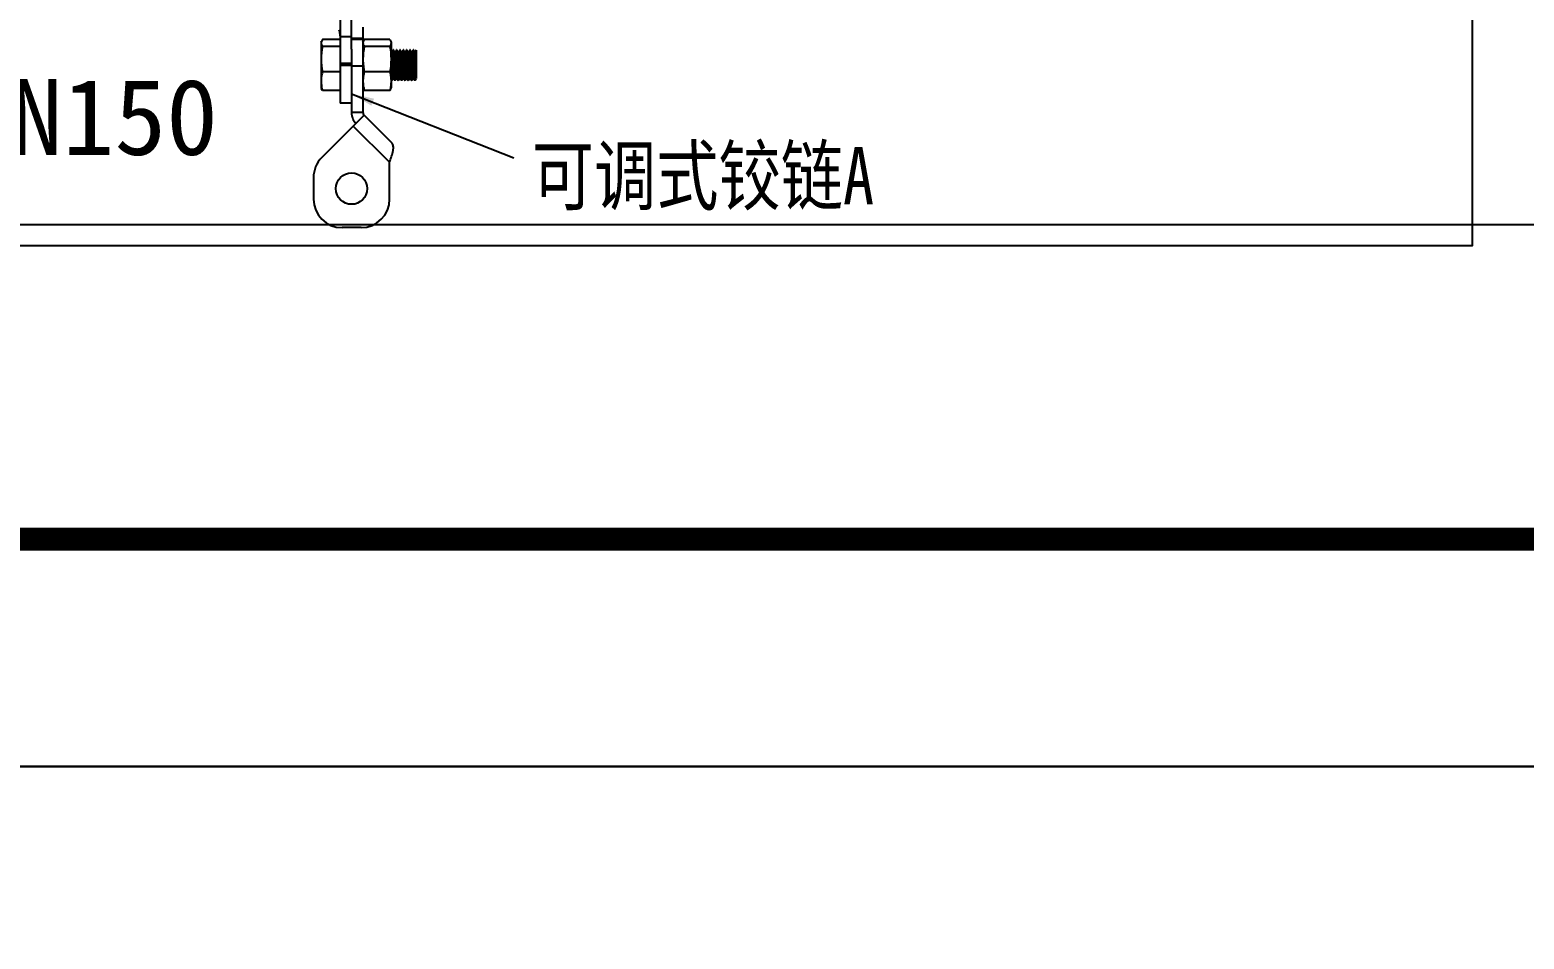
# Model space of a CAD drawing. Extents: x 1036631 to 1215829, y 649019 to 896649.
# Drawn here: x 1140372 to 1146943, y 782659 to 786659 of the extents above; entities that cross this region are included whole.
import ezdxf

# ---------------------------------------------------------------- set-up
doc = ezdxf.new("R2010")
doc.units = 0
doc.header["$LTSCALE"] = 1000
doc.header["$MEASUREMENT"] = 0
for name, color, linetype in [('bz', 2, 'Continuous'), ('DIM_SYMB', 3, 'Continuous'), ('PUB_TITLE', 4, 'Continuous'), ('TWT_TITLE', 7, 'Continuous')]:
    doc.layers.add(name, color=color, linetype=linetype)
doc.styles.add('HZ', font='txt.shx', dxfattribs={"bigfont": 'hztxt.shx'})
doc.styles.get("Standard").update_dxf_attribs({"font": 'gbenor.shx', "bigfont": 'gbcbig.shx'})
doc.dimstyles.get("Standard").update_dxf_attribs({"dimscale": 100, "dimtxt": 3.5, "dimasz": 1, "dimexe": 2.5, "dimexo": 3, "dimgap": 1.5, "dimtad": 1, "dimdec": 0, "dimzin": 0, "dimdsep": 46, "dimtxsty": 'Standard', "dimblk": 'ARCHTICK', "dimcen": 0.09, "dimadec": 0, "dimazin": 0, "dimtfac": 1, "dimtdec": 0, "dimtix": 1, "dimtmove": 2, "dimatfit": 3, "dimfxl": 1, "dimtolj": 1, "dimtzin": 0, "dimarcsym": 0})

# ---------------------------------------------------------------- blocks, each defined once
blk = doc.blocks.new('gfhhrryyfd')
at = {"linetype": 'Continuous'}
for p, q in [((3694999.2, -1762856.6), (3694999.2, -1763293.6)), ((3695049.4, -1763055.6), (3695049.4, -1762856.6)), ((3695099.6, -1762959.1), (3695099.6, -1763335.4)), ((3694915.6, -1763026), (3694916.9, -1763022.3)), ((3694915.6, -1763026), (3694915.6, -1763226.7)), ((3694999.2, -1763014.4), (3694921.2, -1763014.4)), ((3694999.2, -1763044.4), (3694921.2, -1763044.4)), ((3694999.2, -1763000.8), (3695049.4, -1763000.8)), ((3695049.4, -1763008.1), (3695099.6, -1763008.1)), ((3695099.6, -1763013.2), (3695049.4, -1763013.2)), ((3695099.6, -1763026), (3695100.9, -1763022.3)), ((3695217.7, -1763014.4), (3695105.2, -1763014.4)), ((3695217.7, -1763044.4), (3695105.2, -1763044.4)), ((3695222, -1763022.3), (3695223.3, -1763026)), ((3695223.3, -1763026), (3695223.3, -1763226.7)), ((3695049.4, -1763055.6), (3695049.4, -1763335.4)), ((3695224, -1763067.5), (3695223.3, -1763066.3)), ((3695227.5, -1763067.4), (3695224, -1763067.4)), ((3695232, -1763059.6), (3695227.5, -1763067.3)), ((3695232, -1763059.6), (3695232.1, -1763059.4)), ((3695234, -1763059.4), (3695232.1, -1763059.4)), ((3695234.1, -1763059.6), (3695234, -1763059.4)), ((3695238.6, -1763067.4), (3695234.1, -1763059.6)), ((3695242.2, -1763067.4), (3695238.6, -1763067.4)), ((3695238.7, -1763067.5), (3695238.6, -1763067.4)), ((3695246.6, -1763059.6), (3695242.1, -1763067.3)), ((3695246.6, -1763059.6), (3695246.8, -1763059.4)), ((3695248.6, -1763059.4), (3695246.8, -1763059.4)), ((3695248.7, -1763059.6), (3695248.6, -1763059.4)), ((3695253.2, -1763067.4), (3695248.7, -1763059.6)), ((3695256.8, -1763067.4), (3695253.2, -1763067.4)), ((3695253.3, -1763067.5), (3695253.2, -1763067.4)), ((3695261.3, -1763059.6), (3695256.8, -1763067.3)), ((3695261.3, -1763059.6), (3695261.4, -1763059.4)), ((3695263.2, -1763059.4), (3695261.4, -1763059.4)), ((3695263.4, -1763059.6), (3695263.2, -1763059.4)), ((3695267.9, -1763067.4), (3695263.4, -1763059.6)), ((3695271.5, -1763067.4), (3695267.9, -1763067.4)), ((3695268, -1763067.5), (3695267.9, -1763067.4)), ((3695275.9, -1763059.6), (3695271.4, -1763067.3)), ((3695275.9, -1763059.6), (3695276, -1763059.4)), ((3695277.9, -1763059.4), (3695276, -1763059.4)), ((3695278, -1763059.6), (3695277.9, -1763059.4)), ((3695282.5, -1763067.4), (3695278, -1763059.6)), ((3695286.1, -1763067.4), (3695282.5, -1763067.4)), ((3695282.6, -1763067.5), (3695282.5, -1763067.4)), ((3695290.5, -1763059.6), (3695286, -1763067.3)), ((3695290.5, -1763059.6), (3695290.7, -1763059.4)), ((3695292.5, -1763059.4), (3695290.7, -1763059.4)), ((3695292.6, -1763059.6), (3695292.5, -1763059.4)), ((3695297.2, -1763067.4), (3695292.6, -1763059.6)), ((3695300.7, -1763067.4), (3695297.2, -1763067.4)), ((3695297.2, -1763067.5), (3695297.2, -1763067.4)), ((3695305.2, -1763059.6), (3695300.7, -1763067.3)), ((3695305.2, -1763059.6), (3695305.3, -1763059.4)), ((3695307.1, -1763059.4), (3695305.3, -1763059.4)), ((3695307.3, -1763059.6), (3695307.1, -1763059.4)), ((3695311.8, -1763067.4), (3695307.3, -1763059.6)), ((3695315.4, -1763067.4), (3695311.8, -1763067.4)), ((3695311.9, -1763067.5), (3695311.8, -1763067.4)), ((3695319.8, -1763059.6), (3695315.3, -1763067.3)), ((3695319.8, -1763059.6), (3695320, -1763059.4)), ((3695321.8, -1763059.4), (3695320, -1763059.4)), ((3695321.9, -1763059.6), (3695321.8, -1763059.4)), ((3695326.4, -1763067.4), (3695321.9, -1763059.6)), ((3695330, -1763067.4), (3695326.4, -1763067.4)), ((3695326.5, -1763067.5), (3695326.4, -1763067.4)), ((3695333.7, -1763060.8), (3695329.9, -1763067.3)), ((3695333.7, -1763060.8), (3695333.7, -1763185.3)), ((3694999.2, -1763156.3), (3694921.2, -1763156.3)), ((3695049.4, -1763119), (3694999.2, -1763119)), ((3694999.2, -1763126.3), (3695049.4, -1763126.3)), ((3695099.6, -1763131.5), (3695049.4, -1763131.5)), ((3695217.7, -1763156.3), (3695105.2, -1763156.3)), ((3694915.6, -1763226.7), (3694916.9, -1763230.4)), ((3694999.2, -1763238.3), (3694921.2, -1763238.3)), ((3695099.6, -1763226.7), (3695100.9, -1763230.4)), ((3695217.7, -1763238.3), (3695105.2, -1763238.3)), ((3695222, -1763230.4), (3695223.3, -1763226.7)), ((3695223.3, -1763190.8), (3695224.7, -1763193.1)), ((3695224.7, -1763193.1), (3695224.8, -1763193.3)), ((3695226.6, -1763193.3), (3695224.8, -1763193.3)), ((3695226.8, -1763193.1), (3695226.6, -1763193.3)), ((3695226.8, -1763193.1), (3695231.3, -1763185.3)), ((3695231.2, -1763185.3), (3695234.8, -1763185.3)), ((3695234.7, -1763185.2), (3695234.8, -1763185.3)), ((3695234.8, -1763185.3), (3695239.3, -1763193.1)), ((3695239.3, -1763193.1), (3695239.5, -1763193.3)), ((3695241.3, -1763193.3), (3695239.5, -1763193.3)), ((3695241.4, -1763193.1), (3695241.3, -1763193.3)), ((3695241.4, -1763193.1), (3695245.9, -1763185.3)), ((3695245.8, -1763185.3), (3695249.4, -1763185.3)), ((3695249.3, -1763185.2), (3695249.4, -1763185.3)), ((3695249.4, -1763185.3), (3695253.9, -1763193.1)), ((3695253.9, -1763193.1), (3695254.1, -1763193.3)), ((3695255.9, -1763193.3), (3695254.1, -1763193.3)), ((3695256.1, -1763193.1), (3695255.9, -1763193.3)), ((3695256.1, -1763193.1), (3695260.5, -1763185.3)), ((3695260.5, -1763185.3), (3695264.1, -1763185.3)), ((3695264, -1763185.2), (3695264.1, -1763185.3)), ((3695264.1, -1763185.3), (3695268.6, -1763193.1)), ((3695268.6, -1763193.1), (3695268.7, -1763193.3)), ((3695270.6, -1763193.3), (3695268.7, -1763193.3)), ((3695270.7, -1763193.1), (3695270.6, -1763193.3)), ((3695270.7, -1763193.1), (3695275.2, -1763185.3)), ((3695275.1, -1763185.3), (3695278.7, -1763185.3)), ((3695278.6, -1763185.2), (3695278.7, -1763185.3)), ((3695278.7, -1763185.3), (3695283.2, -1763193.1)), ((3695283.2, -1763193.1), (3695283.4, -1763193.3)), ((3695285.2, -1763193.3), (3695283.4, -1763193.3)), ((3695285.3, -1763193.1), (3695285.2, -1763193.3)), ((3695285.3, -1763193.1), (3695289.8, -1763185.3)), ((3695289.8, -1763185.3), (3695293.3, -1763185.3)), ((3695293.3, -1763185.2), (3695293.3, -1763185.3)), ((3695293.3, -1763185.3), (3695297.9, -1763193.1)), ((3695297.9, -1763193.1), (3695298, -1763193.3)), ((3695299.8, -1763193.3), (3695298, -1763193.3)), ((3695300, -1763193.1), (3695299.8, -1763193.3)), ((3695300, -1763193.1), (3695304.4, -1763185.3)), ((3695304.4, -1763185.3), (3695308, -1763185.3)), ((3695307.9, -1763185.2), (3695308, -1763185.3)), ((3695308, -1763185.3), (3695312.5, -1763193.1)), ((3695312.5, -1763193.1), (3695312.6, -1763193.3)), ((3695314.5, -1763193.3), (3695312.6, -1763193.3)), ((3695314.6, -1763193.1), (3695314.5, -1763193.3)), ((3695314.6, -1763193.1), (3695319.1, -1763185.3)), ((3695319, -1763185.3), (3695322.6, -1763185.3)), ((3695322.5, -1763185.2), (3695322.4, -1763184.9)), ((3695322.5, -1763185.2), (3695322.6, -1763185.3)), ((3695322.6, -1763185.3), (3695327.1, -1763193.1)), ((3695327.3, -1763193.3), (3695327.1, -1763193.1)), ((3695329.1, -1763193.3), (3695327.3, -1763193.3)), ((3695329.1, -1763193.3), (3695329.2, -1763193.1)), ((3695329.2, -1763193.1), (3695333.7, -1763185.3)), ((3695333.7, -1763185.3), (3695333.7, -1763185.3)), ((3695049.4, -1763293.6), (3694999.2, -1763293.6)), ((3695104.5, -1763347.3), (3694918.9, -1763532.9)), ((3695099.6, -1763335.4), (3695049.4, -1763335.4)), ((3695227.6, -1763470.5), (3695104.5, -1763347.3)), ((3695216.7, -1763554.1), (3695057.1, -1763394.6)), ((3695216.7, -1763716), (3695216.7, -1763554.1)), ((3694882.1, -1763621.6), (3694882.1, -1763716)), ((3695091.2, -1763841.4), (3695007.6, -1763841.4))]:
    blk.add_line(p, q, dxfattribs=at)
blk.add_circle((3695049.4, -1763670), 69, dxfattribs=at)
for centre, radius, start, end in [((3695116.3, -1763335.4), 66.9, 180, 225), ((3695116.3, -1763335.4), 16.7, 180, 225), ((3695007.6, -1763621.6), 125.5, 135, 180), ((3695007.6, -1763716), 125.5, 180, 270), ((3695091.2, -1763716), 125.5, 270, 0)]:
    blk.add_arc(centre, radius, start, end, dxfattribs=at)
for points, knots in [([(3694999.2, -1762997.9), (3694999.2, -1762995.6), (3694998.8, -1762986.6), (3694996.7, -1762977.7), (3694994.3, -1762971.4)], [0, 0, 0, 0, 0.253333, 1, 1, 1, 1]), ([(3694916.8, -1763022.4), (3694916.6, -1763023), (3694915.9, -1763025.3), (3694915.6, -1763027.6), (3694915.6, -1763029.4)], [0, 0, 0, 0, 0.256979, 1, 1, 1, 1]), ([(3694915.6, -1763029.4), (3694915.6, -1763032), (3694916.8, -1763037.4), (3694919.6, -1763042.1), (3694921.2, -1763044.4)], [0, 0, 0, 0, 0.473493, 1, 1, 1, 1]), ([(3694921.2, -1763014.4), (3694920.7, -1763015.1), (3694919.1, -1763017.6), (3694917.6, -1763020.3), (3694916.8, -1763022.4)], [0, 0, 0, 0, 0.262452, 1, 1, 1, 1]), ([(3695100.8, -1763022.4), (3695100.6, -1763023), (3695099.9, -1763025.3), (3695099.6, -1763027.6), (3695099.6, -1763029.4)], [0, 0, 0, 0, 0.256979, 1, 1, 1, 1]), ([(3695099.6, -1763029.4), (3695099.6, -1763032), (3695100.8, -1763037.4), (3695103.6, -1763042.1), (3695105.2, -1763044.4)], [0, 0, 0, 0, 0.473493, 1, 1, 1, 1]), ([(3695105.2, -1763014.4), (3695104.7, -1763015.1), (3695103, -1763017.6), (3695101.6, -1763020.3), (3695100.8, -1763022.4)], [0, 0, 0, 0, 0.262452, 1, 1, 1, 1]), ([(3695217.7, -1763014.4), (3695218.1, -1763015.1), (3695219.8, -1763017.6), (3695221.3, -1763020.3), (3695222, -1763022.4)], [0, 0, 0, 0, 0.262452, 1, 1, 1, 1]), ([(3695223.3, -1763029.4), (3695223.3, -1763032), (3695222.1, -1763037.4), (3695219.3, -1763042.1), (3695217.7, -1763044.4)], [0, 0, 0, 0, 0.473493, 1, 1, 1, 1]), ([(3695222, -1763022.4), (3695222.2, -1763023), (3695223, -1763025.3), (3695223.3, -1763027.6), (3695223.3, -1763029.4)], [0, 0, 0, 0, 0.256979, 1, 1, 1, 1]), ([(3695231.2, -1763185.3), (3695231.1, -1763185.3), (3695230.9, -1763184.8), (3695230.7, -1763184.1), (3695230.5, -1763182.7), (3695230.3, -1763180.9), (3695230.1, -1763178.5), (3695229.8, -1763174.4), (3695229.4, -1763168.2), (3695228.9, -1763159.7), (3695228.5, -1763150), (3695228.1, -1763139.4), (3695227.6, -1763128.3), (3695227.2, -1763117.2), (3695226.7, -1763106.4), (3695226.3, -1763096.3), (3695225.9, -1763087.3), (3695225.4, -1763079.8), (3695225, -1763074), (3695224.7, -1763070.3), (3695224.3, -1763068.4), (3695224.2, -1763067.7), (3695224, -1763067.5)], [0, 0, 0, 0, 0.002979, 0.01011, 0.021658, 0.037569, 0.057721, 0.081935, 0.141647, 0.214533, 0.297928, 0.388772, 0.483731, 0.57932, 0.672029, 0.758454, 0.835426, 0.900125, 0.95019, 0.983823, 0.99411, 1, 1, 1, 1]), ([(3695234.7, -1763185.2), (3695234.6, -1763185), (3695234.4, -1763184.3), (3695234.1, -1763182.4), (3695233.7, -1763178.7), (3695233.3, -1763172.9), (3695232.9, -1763165.4), (3695232.4, -1763156.4), (3695232, -1763146.3), (3695231.6, -1763135.5), (3695231.1, -1763124.4), (3695230.7, -1763113.3), (3695230.3, -1763102.7), (3695229.8, -1763093), (3695229.4, -1763084.5), (3695229, -1763078.3), (3695228.7, -1763074.2), (3695228.5, -1763071.8), (3695228.3, -1763070), (3695228, -1763068.6), (3695227.9, -1763067.9), (3695227.7, -1763067.4), (3695227.5, -1763067.4)], [0, 0, 0, 0, 0.005873, 0.016149, 0.049758, 0.099805, 0.164491, 0.241456, 0.327881, 0.420594, 0.516191, 0.611162, 0.702019, 0.785427, 0.858327, 0.918049, 0.942268, 0.962424, 0.978338, 0.989888, 0.997021, 1, 1, 1, 1]), ([(3695232.1, -1763059.4), (3695232.3, -1763059.4), (3695232.5, -1763060), (3695232.6, -1763060.9), (3695232.9, -1763062.5), (3695233.1, -1763064.7), (3695233.3, -1763067.5), (3695233.6, -1763072.4), (3695233.8, -1763076.3), (3695234, -1763079)], [0, 0, 0, 0, 0.020019, 0.07017, 0.151772, 0.264355, 0.406919, 0.578181, 1, 1, 1, 1]), ([(3695234, -1763079), (3695234.2, -1763084.1), (3695234.7, -1763095.2), (3695235.3, -1763112.7), (3695236, -1763131.3), (3695236.6, -1763149.4), (3695237.2, -1763163.6), (3695237.6, -1763173.7), (3695237.9, -1763179.9), (3695238.3, -1763185), (3695238.6, -1763188.9), (3695238.9, -1763191.4), (3695239.1, -1763192.8), (3695239.3, -1763193.1)], [0, 0, 0, 0, 0.134266, 0.291405, 0.458589, 0.622157, 0.76875, 0.831861, 0.886406, 0.93127, 0.965547, 0.98857, 1, 1, 1, 1]), ([(3695235.8, -1763079), (3695235.7, -1763076.5), (3695235.4, -1763071.9), (3695235.1, -1763066.6), (3695234.8, -1763063.3), (3695234.6, -1763061.6), (3695234.4, -1763060.4), (3695234.2, -1763059.8), (3695234.1, -1763059.6)], [0, 0, 0, 0, 0.396583, 0.701222, 0.815876, 0.904197, 0.965566, 1, 1, 1, 1]), ([(3695241.3, -1763193.3), (3695241.2, -1763193.3), (3695241, -1763192.9), (3695240.9, -1763192.4), (3695240.7, -1763191.5), (3695240.5, -1763189.6), (3695240.2, -1763186.4), (3695239.9, -1763181.6), (3695239.5, -1763175.6), (3695239.2, -1763168.5), (3695238.9, -1763160.5), (3695238.4, -1763148.5), (3695237.8, -1763132.7), (3695237.2, -1763113.7), (3695236.5, -1763095.7), (3695236, -1763084.3), (3695235.8, -1763079)], [0, 0, 0, 0, 0.002174, 0.007143, 0.015155, 0.026218, 0.057308, 0.0998, 0.152795, 0.215156, 0.285539, 0.362424, 0.528951, 0.700411, 0.862061, 1, 1, 1, 1]), ([(3695245.8, -1763185.3), (3695245.7, -1763185.3), (3695245.5, -1763184.8), (3695245.4, -1763184.1), (3695245.1, -1763182.7), (3695244.9, -1763180.9), (3695244.7, -1763178.5), (3695244.4, -1763174.4), (3695244, -1763168.2), (3695243.6, -1763159.7), (3695243.1, -1763150), (3695242.7, -1763139.4), (3695242.3, -1763128.3), (3695241.8, -1763117.2), (3695241.4, -1763106.4), (3695240.9, -1763096.3), (3695240.5, -1763087.3), (3695240.1, -1763079.8), (3695239.7, -1763074), (3695239.3, -1763070.3), (3695239, -1763068.4), (3695238.8, -1763067.7), (3695238.7, -1763067.5)], [0, 0, 0, 0, 0.002978, 0.01011, 0.021657, 0.037569, 0.05772, 0.081935, 0.141646, 0.214533, 0.297927, 0.388772, 0.483732, 0.579321, 0.67203, 0.758455, 0.835427, 0.900125, 0.95019, 0.983823, 0.994113, 1, 1, 1, 1]), ([(3695249.3, -1763185.2), (3695249.2, -1763185), (3695249.1, -1763184.3), (3695248.7, -1763182.4), (3695248.4, -1763178.7), (3695247.9, -1763172.9), (3695247.5, -1763165.4), (3695247.1, -1763156.4), (3695246.6, -1763146.3), (3695246.2, -1763135.5), (3695245.8, -1763124.4), (3695245.3, -1763113.3), (3695244.9, -1763102.7), (3695244.5, -1763093), (3695244, -1763084.5), (3695243.6, -1763078.3), (3695243.3, -1763074.2), (3695243.1, -1763071.8), (3695242.9, -1763070), (3695242.7, -1763068.6), (3695242.5, -1763067.9), (3695242.3, -1763067.4), (3695242.2, -1763067.4)], [0, 0, 0, 0, 0.005876, 0.016149, 0.049759, 0.099805, 0.164492, 0.241457, 0.327882, 0.420595, 0.516192, 0.611162, 0.702019, 0.785427, 0.858326, 0.918048, 0.942268, 0.962423, 0.978338, 0.989888, 0.997021, 1, 1, 1, 1]), ([(3695246.8, -1763059.4), (3695246.9, -1763059.4), (3695247.1, -1763060), (3695247.3, -1763060.9), (3695247.5, -1763062.5), (3695247.7, -1763064.7), (3695247.9, -1763067.5), (3695248.3, -1763072.4), (3695248.5, -1763076.3), (3695248.6, -1763079)], [0, 0, 0, 0, 0.020001, 0.07014, 0.151733, 0.264317, 0.406882, 0.578148, 1, 1, 1, 1]), ([(3695248.6, -1763079), (3695248.9, -1763084.1), (3695249.3, -1763095.2), (3695250, -1763112.7), (3695250.6, -1763131.3), (3695251.2, -1763149.4), (3695251.8, -1763163.6), (3695252.3, -1763173.7), (3695252.6, -1763179.9), (3695252.9, -1763185), (3695253.2, -1763188.9), (3695253.6, -1763191.4), (3695253.7, -1763192.8), (3695253.9, -1763193.1)], [0, 0, 0, 0, 0.134269, 0.291411, 0.458596, 0.622169, 0.768759, 0.831867, 0.886409, 0.931272, 0.965549, 0.988571, 1, 1, 1, 1]), ([(3695249.2, -1763061.9), (3695249.2, -1763061.4), (3695249, -1763060.6), (3695248.9, -1763059.8), (3695248.7, -1763059.6)], [0, 0, 0, 0, 0.649891, 1, 1, 1, 1]), ([(3695250.4, -1763079), (3695250.3, -1763075.5), (3695249.9, -1763069.8), (3695249.5, -1763064.1), (3695249.2, -1763061.9)], [0, 0, 0, 0, 0.610019, 1, 1, 1, 1]), ([(3695255.9, -1763193.3), (3695255.8, -1763193.3), (3695255.7, -1763192.9), (3695255.5, -1763192.4), (3695255.4, -1763191.5), (3695255.1, -1763189.6), (3695254.8, -1763186.4), (3695254.5, -1763181.6), (3695254.2, -1763175.6), (3695253.8, -1763168.5), (3695253.5, -1763160.5), (3695253, -1763148.5), (3695252.5, -1763132.7), (3695251.8, -1763113.7), (3695251.2, -1763095.7), (3695250.7, -1763084.3), (3695250.4, -1763079)], [0, 0, 0, 0, 0.002174, 0.007143, 0.015155, 0.026219, 0.057308, 0.099801, 0.152799, 0.215164, 0.285548, 0.362433, 0.52896, 0.700423, 0.862066, 1, 1, 1, 1]), ([(3695253.8, -1763069.5), (3695253.7, -1763069.1), (3695253.6, -1763068.4), (3695253.4, -1763067.7), (3695253.3, -1763067.5)], [0, 0, 0, 0, 0.639122, 1, 1, 1, 1]), ([(3695260.5, -1763185.3), (3695260.4, -1763185.3), (3695260.2, -1763184.9), (3695260, -1763184.2), (3695259.8, -1763183), (3695259.5, -1763180.6), (3695259.2, -1763176.4), (3695258.8, -1763170.3), (3695258.4, -1763162.8), (3695258, -1763154), (3695257.5, -1763144.4), (3695257, -1763130.8), (3695256.3, -1763113.9), (3695255.6, -1763095.3), (3695254.8, -1763080.7), (3695254.2, -1763072.6), (3695253.8, -1763069.5)], [0, 0, 0, 0, 0.002721, 0.00909, 0.019375, 0.033552, 0.073167, 0.126736, 0.192564, 0.268551, 0.352267, 0.441032, 0.622264, 0.78921, 0.920663, 1, 1, 1, 1]), ([(3695257.5, -1763069.5), (3695257.4, -1763069), (3695257.2, -1763068.3), (3695257, -1763067.6), (3695256.9, -1763067.4), (3695256.8, -1763067.4)], [0, 0, 0, 0, 0.718602, 0.909136, 1, 1, 1, 1]), ([(3695264, -1763185.2), (3695263.7, -1763184.7), (3695263.5, -1763183), (3695263.1, -1763179.7), (3695262.7, -1763174.7), (3695262.3, -1763168.3), (3695261.9, -1763160.6), (3695261.4, -1763148.5), (3695260.7, -1763132.1), (3695259.9, -1763112.4), (3695259.2, -1763094.5), (3695258.4, -1763080.4), (3695257.9, -1763072.5), (3695257.5, -1763069.5)], [0, 0, 0, 0, 0.014257, 0.043391, 0.086675, 0.142827, 0.210147, 0.286587, 0.457295, 0.634268, 0.796057, 0.923071, 1, 1, 1, 1]), ([(3695261.4, -1763059.4), (3695261.5, -1763059.4), (3695261.6, -1763059.7), (3695261.8, -1763060.5), (3695262, -1763061.3), (3695262, -1763061.9)], [0, 0, 0, 0, 0.086019, 0.276039, 1, 1, 1, 1]), ([(3695262, -1763061.9), (3695262.3, -1763064.1), (3695262.7, -1763069.8), (3695263.1, -1763075.5), (3695263.2, -1763079)], [0, 0, 0, 0, 0.389981, 1, 1, 1, 1]), ([(3695263.2, -1763079), (3695263.5, -1763084.1), (3695264, -1763095.2), (3695264.6, -1763112.7), (3695265.2, -1763131.3), (3695265.9, -1763149.4), (3695266.4, -1763163.6), (3695266.9, -1763173.7), (3695267.2, -1763179.9), (3695267.5, -1763185), (3695267.8, -1763188.9), (3695268.2, -1763191.4), (3695268.4, -1763192.8), (3695268.6, -1763193.1)], [0, 0, 0, 0, 0.134265, 0.291401, 0.458586, 0.622159, 0.768752, 0.831864, 0.886409, 0.931273, 0.965549, 0.988571, 1, 1, 1, 1]), ([(3695265.1, -1763079), (3695264.9, -1763076.5), (3695264.7, -1763071.9), (3695264.3, -1763066.6), (3695264, -1763063.3), (3695263.8, -1763061.6), (3695263.6, -1763060.4), (3695263.5, -1763059.8), (3695263.4, -1763059.6)], [0, 0, 0, 0, 0.396585, 0.701214, 0.815871, 0.904193, 0.965566, 1, 1, 1, 1]), ([(3695270.6, -1763193.3), (3695270.5, -1763193.3), (3695270.3, -1763192.9), (3695270.2, -1763192.4), (3695270, -1763191.5), (3695269.8, -1763189.6), (3695269.5, -1763186.4), (3695269.1, -1763181.6), (3695268.8, -1763175.6), (3695268.5, -1763168.5), (3695268.1, -1763160.5), (3695267.7, -1763148.5), (3695267.1, -1763132.7), (3695266.5, -1763113.7), (3695265.8, -1763095.7), (3695265.3, -1763084.3), (3695265.1, -1763079)], [0, 0, 0, 0, 0.00218, 0.007155, 0.015172, 0.026242, 0.05734, 0.099838, 0.152839, 0.215202, 0.285583, 0.362465, 0.528987, 0.700438, 0.862073, 1, 1, 1, 1]), ([(3695275.1, -1763185.3), (3695275, -1763185.3), (3695274.8, -1763184.8), (3695274.6, -1763184.1), (3695274.4, -1763182.7), (3695274.2, -1763180.9), (3695274, -1763178.5), (3695273.7, -1763174.4), (3695273.3, -1763168.2), (3695272.8, -1763159.7), (3695272.4, -1763150), (3695272, -1763139.4), (3695271.5, -1763128.3), (3695271.1, -1763117.2), (3695270.7, -1763106.4), (3695270.2, -1763096.3), (3695269.8, -1763087.3), (3695269.4, -1763079.8), (3695268.9, -1763074), (3695268.6, -1763070.3), (3695268.2, -1763068.4), (3695268.1, -1763067.7), (3695268, -1763067.5)], [0, 0, 0, 0, 0.002979, 0.01011, 0.021658, 0.037569, 0.057721, 0.081935, 0.141646, 0.214533, 0.297928, 0.388772, 0.483732, 0.579321, 0.672029, 0.758455, 0.835426, 0.900125, 0.95019, 0.983823, 0.994111, 1, 1, 1, 1]), ([(3695278.6, -1763185.2), (3695278.5, -1763185), (3695278.3, -1763184.3), (3695278, -1763182.4), (3695277.6, -1763178.7), (3695277.2, -1763172.9), (3695276.8, -1763165.4), (3695276.4, -1763156.4), (3695275.9, -1763146.3), (3695275.5, -1763135.5), (3695275, -1763124.4), (3695274.6, -1763113.3), (3695274.2, -1763102.7), (3695273.7, -1763093), (3695273.3, -1763084.5), (3695272.9, -1763078.3), (3695272.6, -1763074.2), (3695272.4, -1763071.8), (3695272.2, -1763070), (3695271.9, -1763068.6), (3695271.8, -1763067.9), (3695271.6, -1763067.4), (3695271.5, -1763067.4)], [0, 0, 0, 0, 0.005874, 0.016149, 0.049759, 0.099805, 0.164491, 0.241457, 0.327881, 0.420594, 0.516191, 0.611162, 0.702019, 0.785427, 0.858326, 0.918049, 0.942267, 0.962424, 0.978338, 0.989888, 0.99702, 1, 1, 1, 1]), ([(3695276, -1763059.4), (3695276.2, -1763059.4), (3695276.4, -1763060), (3695276.5, -1763060.9), (3695276.8, -1763062.5), (3695277, -1763064.7), (3695277.2, -1763067.5), (3695277.5, -1763072.4), (3695277.7, -1763076.3), (3695277.9, -1763079)], [0, 0, 0, 0, 0.020002, 0.070138, 0.151731, 0.264311, 0.406878, 0.578148, 1, 1, 1, 1]), ([(3695277.9, -1763079), (3695278.1, -1763084.1), (3695278.6, -1763095.2), (3695279.2, -1763112.7), (3695279.9, -1763131.3), (3695280.5, -1763149.4), (3695281.1, -1763163.6), (3695281.5, -1763173.7), (3695281.9, -1763179.9), (3695282.2, -1763185), (3695282.5, -1763188.9), (3695282.8, -1763191.4), (3695283, -1763192.8), (3695283.2, -1763193.1)], [0, 0, 0, 0, 0.134268, 0.29141, 0.458592, 0.622161, 0.768754, 0.831863, 0.886406, 0.93127, 0.965548, 0.98857, 1, 1, 1, 1]), ([(3695279.7, -1763079), (3695279.6, -1763076.5), (3695279.3, -1763071.9), (3695279, -1763066.6), (3695278.7, -1763063.3), (3695278.5, -1763061.6), (3695278.3, -1763060.4), (3695278.1, -1763059.8), (3695278, -1763059.6)], [0, 0, 0, 0, 0.396583, 0.701222, 0.815876, 0.904197, 0.965566, 1, 1, 1, 1]), ([(3695285.2, -1763193.3), (3695285.1, -1763193.3), (3695284.9, -1763192.9), (3695284.8, -1763192.4), (3695284.6, -1763191.5), (3695284.4, -1763189.6), (3695284.1, -1763186.4), (3695283.8, -1763181.6), (3695283.4, -1763175.6), (3695283.1, -1763168.5), (3695282.8, -1763160.5), (3695282.3, -1763148.5), (3695281.7, -1763132.7), (3695281.1, -1763113.7), (3695280.4, -1763095.7), (3695280, -1763084.3), (3695279.7, -1763079)], [0, 0, 0, 0, 0.002173, 0.007141, 0.015151, 0.026214, 0.057302, 0.099793, 0.152788, 0.21515, 0.285533, 0.362419, 0.528947, 0.70041, 0.862061, 1, 1, 1, 1]), ([(3695289.8, -1763185.3), (3695289.6, -1763185.3), (3695289.4, -1763184.8), (3695289.3, -1763184.1), (3695289, -1763182.7), (3695288.8, -1763180.9), (3695288.6, -1763178.5), (3695288.3, -1763174.4), (3695287.9, -1763168.2), (3695287.5, -1763159.7), (3695287, -1763150), (3695286.6, -1763139.4), (3695286.2, -1763128.3), (3695285.7, -1763117.2), (3695285.3, -1763106.4), (3695284.9, -1763096.3), (3695284.4, -1763087.3), (3695284, -1763079.8), (3695283.6, -1763074), (3695283.2, -1763070.3), (3695282.9, -1763068.4), (3695282.7, -1763067.7), (3695282.6, -1763067.5)], [0, 0, 0, 0, 0.002977, 0.010111, 0.021656, 0.037569, 0.05772, 0.081935, 0.141646, 0.214533, 0.297927, 0.388772, 0.483731, 0.579321, 0.67203, 0.758455, 0.835427, 0.900126, 0.95019, 0.983823, 0.994112, 1, 1, 1, 1]), ([(3695293.3, -1763185.2), (3695293.1, -1763185), (3695293, -1763184.3), (3695292.6, -1763182.4), (3695292.3, -1763178.7), (3695291.9, -1763172.9), (3695291.4, -1763165.4), (3695291, -1763156.4), (3695290.6, -1763146.3), (3695290.1, -1763135.5), (3695289.7, -1763124.4), (3695289.2, -1763113.3), (3695288.8, -1763102.7), (3695288.4, -1763093), (3695287.9, -1763084.5), (3695287.5, -1763078.3), (3695287.2, -1763074.2), (3695287, -1763071.8), (3695286.8, -1763070), (3695286.6, -1763068.6), (3695286.4, -1763067.9), (3695286.2, -1763067.4), (3695286.1, -1763067.4)], [0, 0, 0, 0, 0.005876, 0.016149, 0.049758, 0.099805, 0.164491, 0.241457, 0.327882, 0.420595, 0.516192, 0.611162, 0.702019, 0.785427, 0.858326, 0.918048, 0.942269, 0.962423, 0.978339, 0.989887, 0.997021, 1, 1, 1, 1]), ([(3695290.7, -1763059.4), (3695290.8, -1763059.4), (3695291, -1763060), (3695291.2, -1763060.9), (3695291.4, -1763062.5), (3695291.6, -1763064.7), (3695291.8, -1763067.5), (3695292.2, -1763072.4), (3695292.4, -1763076.3), (3695292.5, -1763079)], [0, 0, 0, 0, 0.02002, 0.070175, 0.151778, 0.264365, 0.406925, 0.578181, 1, 1, 1, 1]), ([(3695292.5, -1763079), (3695292.8, -1763084.1), (3695293.2, -1763095.2), (3695293.9, -1763112.7), (3695294.5, -1763131.3), (3695295.1, -1763149.4), (3695295.7, -1763163.6), (3695296.2, -1763173.7), (3695296.5, -1763179.9), (3695296.8, -1763185), (3695297.1, -1763188.9), (3695297.5, -1763191.4), (3695297.6, -1763192.8), (3695297.9, -1763193.1)], [0, 0, 0, 0, 0.134269, 0.291408, 0.458594, 0.622169, 0.768759, 0.831867, 0.88641, 0.931273, 0.96555, 0.988571, 1, 1, 1, 1]), ([(3695294.3, -1763079), (3695294.2, -1763076.5), (3695294, -1763071.9), (3695293.6, -1763066.6), (3695293.3, -1763063.3), (3695293.1, -1763061.6), (3695292.9, -1763060.4), (3695292.8, -1763059.8), (3695292.6, -1763059.6)], [0, 0, 0, 0, 0.396587, 0.701221, 0.815874, 0.904193, 0.965565, 1, 1, 1, 1]), ([(3695299.8, -1763193.3), (3695299.7, -1763193.3), (3695299.6, -1763192.9), (3695299.5, -1763192.4), (3695299.3, -1763191.5), (3695299, -1763189.6), (3695298.7, -1763186.4), (3695298.4, -1763181.6), (3695298.1, -1763175.6), (3695297.7, -1763168.5), (3695297.4, -1763160.5), (3695296.9, -1763148.5), (3695296.4, -1763132.7), (3695295.7, -1763113.7), (3695295.1, -1763095.7), (3695294.6, -1763084.3), (3695294.3, -1763079)], [0, 0, 0, 0, 0.002177, 0.007149, 0.015164, 0.026231, 0.057324, 0.099819, 0.152819, 0.215184, 0.285568, 0.362452, 0.528978, 0.700435, 0.86207, 1, 1, 1, 1]), ([(3695304.4, -1763185.3), (3695304.3, -1763185.3), (3695304.1, -1763184.8), (3695303.9, -1763184.1), (3695303.7, -1763182.7), (3695303.5, -1763180.9), (3695303.2, -1763178.5), (3695302.9, -1763174.4), (3695302.6, -1763168.2), (3695302.1, -1763159.7), (3695301.7, -1763150), (3695301.2, -1763139.4), (3695300.8, -1763128.3), (3695300.4, -1763117.2), (3695299.9, -1763106.4), (3695299.5, -1763096.3), (3695299.1, -1763087.3), (3695298.6, -1763079.8), (3695298.2, -1763074), (3695297.8, -1763070.3), (3695297.5, -1763068.4), (3695297.3, -1763067.7), (3695297.2, -1763067.5)], [0, 0, 0, 0, 0.002979, 0.010111, 0.021657, 0.037569, 0.05772, 0.081936, 0.141647, 0.214533, 0.297928, 0.388772, 0.483731, 0.57932, 0.672029, 0.758454, 0.835426, 0.900125, 0.95019, 0.983823, 0.99411, 1, 1, 1, 1]), ([(3695307.9, -1763185.2), (3695307.8, -1763185), (3695307.6, -1763184.3), (3695307.3, -1763182.4), (3695306.9, -1763178.7), (3695306.5, -1763172.9), (3695306.1, -1763165.4), (3695305.6, -1763156.4), (3695305.2, -1763146.3), (3695304.7, -1763135.5), (3695304.3, -1763124.4), (3695303.9, -1763113.3), (3695303.4, -1763102.7), (3695303, -1763093), (3695302.6, -1763084.5), (3695302.2, -1763078.3), (3695301.9, -1763074.2), (3695301.6, -1763071.8), (3695301.4, -1763070), (3695301.2, -1763068.6), (3695301, -1763067.9), (3695300.8, -1763067.4), (3695300.7, -1763067.4)], [0, 0, 0, 0, 0.005873, 0.016149, 0.049758, 0.099805, 0.164491, 0.241456, 0.327881, 0.420594, 0.516191, 0.611162, 0.702019, 0.785427, 0.858327, 0.918049, 0.942269, 0.962424, 0.978339, 0.989888, 0.997022, 1, 1, 1, 1]), ([(3695305.3, -1763059.4), (3695305.4, -1763059.4), (3695305.6, -1763060), (3695305.8, -1763060.9), (3695306, -1763062.5), (3695306.3, -1763064.7), (3695306.5, -1763067.5), (3695306.8, -1763072.4), (3695307, -1763076.3), (3695307.1, -1763079)], [0, 0, 0, 0, 0.020044, 0.070216, 0.151831, 0.264419, 0.406978, 0.578227, 1, 1, 1, 1]), ([(3695307.1, -1763079), (3695307.4, -1763084.1), (3695307.9, -1763095.2), (3695308.5, -1763112.7), (3695309.1, -1763131.3), (3695309.8, -1763149.4), (3695310.3, -1763163.6), (3695310.8, -1763173.7), (3695311.1, -1763179.9), (3695311.5, -1763185), (3695311.7, -1763188.9), (3695312.1, -1763191.4), (3695312.3, -1763192.8), (3695312.5, -1763193.1)], [0, 0, 0, 0, 0.134264, 0.291401, 0.458586, 0.622157, 0.76875, 0.831862, 0.886407, 0.931271, 0.965549, 0.988571, 1, 1, 1, 1]), ([(3695309, -1763079), (3695308.8, -1763076.5), (3695308.6, -1763071.9), (3695308.2, -1763066.6), (3695307.9, -1763063.3), (3695307.7, -1763061.6), (3695307.5, -1763060.4), (3695307.4, -1763059.8), (3695307.3, -1763059.6)], [0, 0, 0, 0, 0.396583, 0.701215, 0.815872, 0.904194, 0.965566, 1, 1, 1, 1]), ([(3695314.5, -1763193.3), (3695314.4, -1763193.3), (3695314.2, -1763192.9), (3695314.1, -1763192.4), (3695313.9, -1763191.5), (3695313.7, -1763189.6), (3695313.4, -1763186.4), (3695313.1, -1763181.6), (3695312.7, -1763175.6), (3695312.4, -1763168.5), (3695312, -1763160.5), (3695311.6, -1763148.5), (3695311, -1763132.7), (3695310.4, -1763113.7), (3695309.7, -1763095.7), (3695309.2, -1763084.3), (3695309, -1763079)], [0, 0, 0, 0, 0.002178, 0.007152, 0.015168, 0.026236, 0.057331, 0.099828, 0.152827, 0.215189, 0.28557, 0.362453, 0.528977, 0.70043, 0.862069, 1, 1, 1, 1]), ([(3695319, -1763185.3), (3695318.9, -1763185.3), (3695318.7, -1763184.8), (3695318.5, -1763184.1), (3695318.3, -1763182.7), (3695318.1, -1763180.9), (3695317.9, -1763178.5), (3695317.6, -1763174.4), (3695317.2, -1763168.2), (3695316.8, -1763159.7), (3695316.3, -1763150), (3695315.9, -1763139.4), (3695315.4, -1763128.3), (3695315, -1763117.2), (3695314.6, -1763106.4), (3695314.1, -1763096.3), (3695313.7, -1763087.3), (3695313.3, -1763079.8), (3695312.8, -1763074), (3695312.5, -1763070.3), (3695312.1, -1763068.4), (3695312, -1763067.7), (3695311.9, -1763067.5)], [0, 0, 0, 0, 0.002978, 0.01011, 0.021657, 0.037569, 0.05772, 0.081935, 0.141646, 0.214533, 0.297927, 0.388772, 0.483731, 0.579321, 0.67203, 0.758455, 0.835427, 0.900125, 0.95019, 0.983823, 0.994112, 1, 1, 1, 1]), ([(3695322.4, -1763184.9), (3695322.2, -1763184.2), (3695321.9, -1763182), (3695321.5, -1763177.7), (3695321.1, -1763171.6), (3695320.6, -1763163.9), (3695320.2, -1763154.8), (3695319.8, -1763144.8), (3695319.3, -1763134), (3695318.9, -1763123), (3695318.5, -1763112.2), (3695318, -1763101.8), (3695317.6, -1763092.3), (3695317.2, -1763084), (3695316.8, -1763078), (3695316.5, -1763074), (3695316.3, -1763071.7), (3695316.1, -1763069.9), (3695315.8, -1763068.6), (3695315.7, -1763067.8), (3695315.5, -1763067.4), (3695315.4, -1763067.4)], [0, 0, 0, 0, 0.019897, 0.056676, 0.109137, 0.175441, 0.253237, 0.339756, 0.431917, 0.526433, 0.619936, 0.709092, 0.790724, 0.861926, 0.920168, 0.943766, 0.963396, 0.978892, 0.990136, 0.997084, 1, 1, 1, 1]), ([(3695320, -1763059.4), (3695320.1, -1763059.4), (3695320.3, -1763060), (3695320.5, -1763060.9), (3695320.7, -1763062.5), (3695320.9, -1763064.7), (3695321.1, -1763067.5), (3695321.4, -1763072.4), (3695321.6, -1763076.3), (3695321.8, -1763079)], [0, 0, 0, 0, 0.01999, 0.070117, 0.151703, 0.264284, 0.406853, 0.578128, 1, 1, 1, 1]), ([(3695327.1, -1763193.1), (3695326.9, -1763192.8), (3695326.7, -1763191.4), (3695326.4, -1763188.9), (3695326.1, -1763185), (3695325.8, -1763179.9), (3695325.4, -1763173.7), (3695325, -1763163.6), (3695324.4, -1763149.4), (3695323.8, -1763131.3), (3695323.1, -1763112.7), (3695322.5, -1763095.2), (3695322, -1763084.1), (3695321.8, -1763079)], [0, 0, 0, 0, 0.011429, 0.034451, 0.068729, 0.113593, 0.168136, 0.231245, 0.377839, 0.541409, 0.708594, 0.865732, 1, 1, 1, 1]), ([(3695323.6, -1763079), (3695323.5, -1763076.5), (3695323.2, -1763071.9), (3695322.9, -1763066.6), (3695322.6, -1763063.3), (3695322.4, -1763061.6), (3695322.2, -1763060.4), (3695322, -1763059.8), (3695321.9, -1763059.6)], [0, 0, 0, 0, 0.396583, 0.701222, 0.815876, 0.904197, 0.965566, 1, 1, 1, 1]), ([(3695323.6, -1763079), (3695323.9, -1763084.3), (3695324.3, -1763095.7), (3695325, -1763113.7), (3695325.7, -1763132.7), (3695326.2, -1763148.5), (3695326.7, -1763160.5), (3695327, -1763168.5), (3695327.4, -1763175.6), (3695327.7, -1763181.6), (3695328, -1763186.4), (3695328.3, -1763189.6), (3695328.6, -1763191.5), (3695328.7, -1763192.4), (3695328.9, -1763192.9), (3695329, -1763193.3), (3695329.1, -1763193.3)], [0, 0, 0, 0, 0.137926, 0.299558, 0.471009, 0.637528, 0.714411, 0.784795, 0.847159, 0.900159, 0.942659, 0.973758, 0.984827, 0.992845, 0.99782, 1, 1, 1, 1]), ([(3695333.3, -1763184.6), (3695333.1, -1763183.8), (3695332.8, -1763181.4), (3695332.4, -1763177), (3695332, -1763170.9), (3695331.4, -1763160.1), (3695330.7, -1763144.3), (3695329.9, -1763124), (3695329.2, -1763106.8), (3695328.7, -1763093.9), (3695328.2, -1763085.7), (3695327.8, -1763078.8), (3695327.4, -1763073.4), (3695327.1, -1763070.1), (3695326.8, -1763068.3), (3695326.6, -1763067.7), (3695326.5, -1763067.5)], [0, 0, 0, 0, 0.022388, 0.060418, 0.112907, 0.178138, 0.337854, 0.518579, 0.696535, 0.777057, 0.84831, 0.907938, 0.953977, 0.984939, 0.994467, 1, 1, 1, 1]), ([(3695333.7, -1763128.1), (3695333.6, -1763124.2), (3695333.3, -1763116.5), (3695332.8, -1763105.3), (3695332.4, -1763094.9), (3695331.9, -1763085.8), (3695331.5, -1763079.2), (3695331.2, -1763074.8), (3695331, -1763072.2), (3695330.7, -1763070.2), (3695330.5, -1763068.7), (3695330.3, -1763067.9), (3695330.1, -1763067.4), (3695330, -1763067.4)], [0, 0, 0, 0, 0.192962, 0.379367, 0.551818, 0.703439, 0.828214, 0.878947, 0.921217, 0.954624, 0.978873, 0.993832, 1, 1, 1, 1]), ([(3694921.2, -1763156.3), (3694920.3, -1763159.7), (3694917.2, -1763173.1), (3694915.6, -1763187), (3694915.6, -1763197.3)], [0, 0, 0, 0, 0.252048, 1, 1, 1, 1]), ([(3695105.2, -1763156.3), (3695103.5, -1763163.1), (3695100.6, -1763176.6), (3695099.6, -1763190.4), (3695099.6, -1763197.3)], [0, 0, 0, 0, 0.502209, 1, 1, 1, 1]), ([(3695217.7, -1763156.3), (3695219.4, -1763163.1), (3695222.3, -1763176.6), (3695223.3, -1763190.4), (3695223.3, -1763197.3)], [0, 0, 0, 0, 0.502209, 1, 1, 1, 1]), ([(3695226.6, -1763193.3), (3695226.5, -1763193.3), (3695226.4, -1763192.8), (3695226.2, -1763192.1), (3695226, -1763190.7), (3695225.8, -1763188.9), (3695225.6, -1763186.6), (3695225.3, -1763182.6), (3695224.9, -1763176.5), (3695224.5, -1763168.1), (3695224.1, -1763158.3), (3695223.7, -1763147.6), (3695223.5, -1763140.1), (3695223.3, -1763136.3)], [0, 0, 0, 0, 0.005867, 0.020155, 0.043346, 0.075372, 0.116008, 0.16496, 0.286225, 0.435391, 0.607776, 0.797971, 1, 1, 1, 1]), ([(3694915.6, -1763197.3), (3694915.6, -1763200.7), (3694916.1, -1763214.6), (3694918.6, -1763228.2), (3694921.2, -1763238.3)], [0, 0, 0, 0, 0.248826, 1, 1, 1, 1]), ([(3694921.2, -1763238.3), (3694920.7, -1763237.6), (3694919.1, -1763235.1), (3694917.6, -1763232.4), (3694916.8, -1763230.3)], [0, 0, 0, 0, 0.262452, 1, 1, 1, 1]), ([(3695099.6, -1763197.3), (3695099.6, -1763204.2), (3695100.6, -1763218), (3695103.5, -1763231.6), (3695105.2, -1763238.3)], [0, 0, 0, 0, 0.497791, 1, 1, 1, 1]), ([(3695105.2, -1763238.3), (3695104.7, -1763237.6), (3695103, -1763235.1), (3695101.6, -1763232.4), (3695100.8, -1763230.3)], [0, 0, 0, 0, 0.262452, 1, 1, 1, 1]), ([(3695223.3, -1763197.3), (3695223.3, -1763204.2), (3695222.3, -1763218), (3695219.4, -1763231.6), (3695217.7, -1763238.3)], [0, 0, 0, 0, 0.497791, 1, 1, 1, 1]), ([(3695217.7, -1763238.3), (3695218.1, -1763237.6), (3695219.8, -1763235.1), (3695221.3, -1763232.4), (3695222, -1763230.3)], [0, 0, 0, 0, 0.262452, 1, 1, 1, 1]), ([(3695223.3, -1763180.1), (3695223.4, -1763181.8), (3695223.6, -1763184.9), (3695223.9, -1763188.8), (3695224.3, -1763191.4), (3695224.5, -1763192.8), (3695224.7, -1763193.1)], [0, 0, 0, 0, 0.395055, 0.696899, 0.899558, 1, 1, 1, 1]), ([(3695333.7, -1763185.3), (3695333.6, -1763185.3), (3695333.4, -1763185), (3695333.4, -1763184.8), (3695333.3, -1763184.6)], [0, 0, 0, 0, 0.312765, 1, 1, 1, 1]), ([(3695216.7, -1763554.1), (3695219.8, -1763545.1), (3695225.6, -1763528.1), (3695231.4, -1763507.4), (3695233.5, -1763492.6), (3695233.6, -1763481.6), (3695230.9, -1763473.7), (3695227.6, -1763470.5)], [0, 0, 0, 0, 0.328857, 0.618406, 0.739037, 0.8414, 1, 1, 1, 1])]:
    blk.add_open_spline(points, degree=3, knots=knots, dxfattribs=at)
for points in [[(3694921.2, -1763044.4), (3694917.7, -1763062.8), (3694915.6, -1763081.6), (3694915.6, -1763100.4)], [(3695105.2, -1763044.4), (3695101.7, -1763062.8), (3695099.6, -1763081.6), (3695099.6, -1763100.4)], [(3695217.7, -1763044.4), (3695221.2, -1763062.8), (3695223.3, -1763081.6), (3695223.3, -1763100.4)], [(3694915.6, -1763100.4), (3694915.6, -1763119.1), (3694917.7, -1763137.9), (3694921.2, -1763156.3)], [(3695099.6, -1763100.4), (3695099.6, -1763110.7), (3695100.2, -1763121.1), (3695101.4, -1763131.3)], [(3695223.3, -1763100.4), (3695223.3, -1763119.1), (3695221.2, -1763137.9), (3695217.7, -1763156.3)], [(3695101.4, -1763131.3), (3695102.3, -1763139.7), (3695103.6, -1763148.1), (3695105.2, -1763156.3)]]:
    blk.add_open_spline(points, degree=3, dxfattribs=at)
at = {"layer": 'DIM_SYMB'}
blk.add_lwpolyline([(3686300.1, -1755771), (3699978.1, -1755771), (3699978.1, -1763921.8), (3686300.1, -1763921.8)], close=True, dxfattribs=at)
at = {"insert": (3695841.7, -1763487.4), "char_height": 250.906, "attachment_point": 1}
blk.add_mtext('{\\fSimSun|b0|i0|c134|p2;\\W0.8;可调式铰链A}', dxfattribs=at)
at = {"layer": 'bz', "insert": (3690588.4, -1763187.1), "char_height": 334.541, "attachment_point": 1, "style": 'HZ'}
blk.add_mtext('{\\fSimHei|b0|i0|c134|p2;\\W1;\\C7;管径从DN65到DN150}', dxfattribs=at)
blk.add_leader([(3695049.4, -1763252.8), (3695763.8, -1763534)], dimstyle='Standard', override={"dimgap": 20, "dimtad": 0})

msp = doc.modelspace()

# ---------------------------------------------------------------- linework, layer by layer
at = {"color": 0}
msp.add_line((1099449.1, 785803.7), (1149097.9, 785803.7), dxfattribs=at)
at = {"layer": 'PUB_TITLE'}
msp.add_lwpolyline([(1096949.1, 716218.7), (1215829.1, 716218.7), (1215829.1, 783418.7), (1096949.1, 783418.7)], close=True, dxfattribs=at)
at = {"layer": 'TWT_TITLE'}
msp.add_lwpolyline([(1096949.1, 783418.7), (1156349.1, 783418.7), (1156349.1, 825418.7), (1096949.1, 825418.7)], close=True, dxfattribs=at)
at = {"layer": 'TWT_TITLE', "const_width": 100}
msp.add_lwpolyline([(1099449.1, 784418.7), (1155349.1, 784418.7), (1155349.1, 824418.7), (1099449.1, 824418.7)], close=True, dxfattribs=at)

# ---------------------------------------------------------------- block references
at = {"lineweight": -3, "xscale": 0.9999959487468004, "yscale": 0.999995949678123, "zscale": 0.9999959495959999}
msp.add_blockref('gfhhrryyfd', (-2553248, 2549623.7), dxfattribs=at)

doc.saveas('drawing.dxf')
